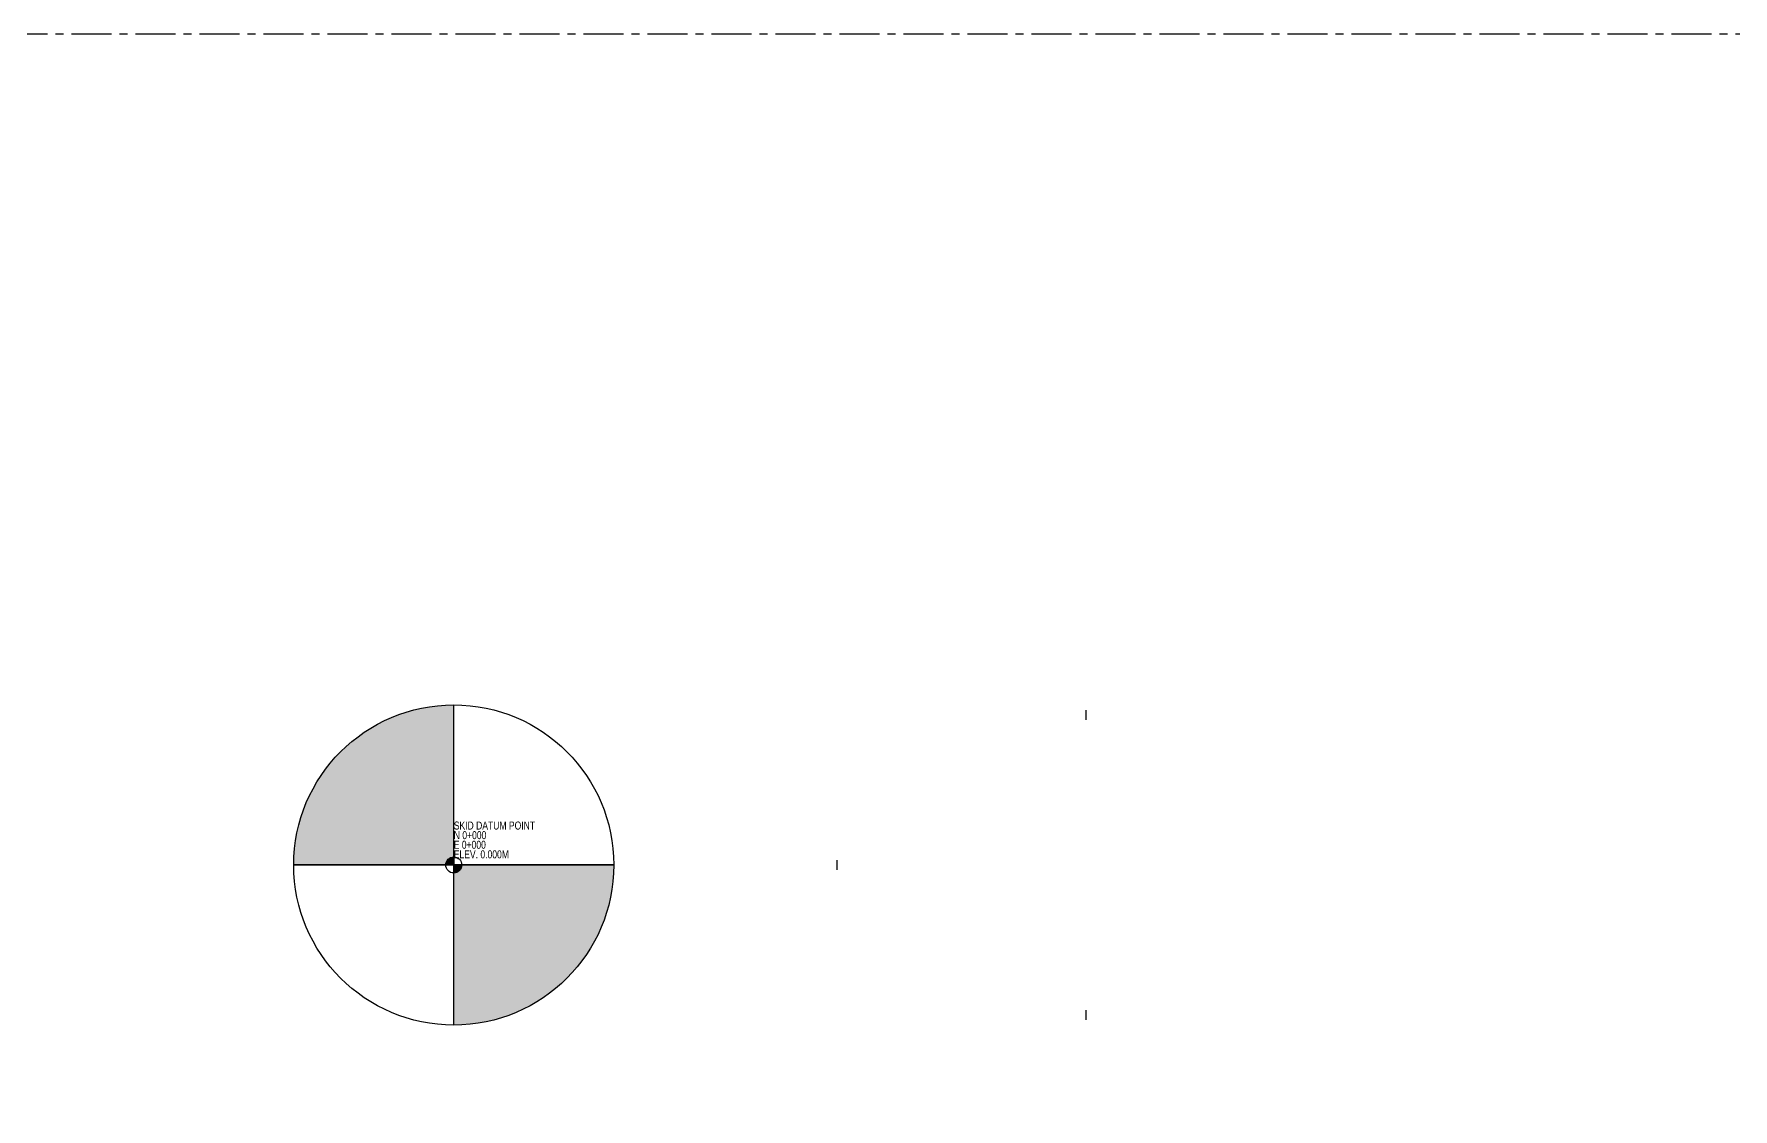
# Model space of a CAD drawing. Extents: x -662 to 7167, y -426 to 2826.
# Drawn here: x -131 to 400, y -76 to 260 of the extents above; entities that cross this region are included whole.
import ezdxf
from ezdxf.enums import TextEntityAlignment as Align

# ---------------------------------------------------------------- set-up
doc = ezdxf.new("R2010")
doc.units = 0
doc.header["$LTSCALE"] = 10
doc.linetypes.add('G02-1-PRDXXXX-E-MET-01-P01-01$0$CENTER', pattern=[2, 1.25, -0.25, 0.25, -0.25])
for name, color, linetype in [('G02-1-PRDXXXX-E-MEQP-01-P01-01$0$EQ INST-9', 9, 'Continuous'), ('G02-1-PRDXXXX-E-MET-01-P01-01$0$ANNOTATION', 7, 'Continuous'), ('G02-1-PRDXXXX-E-MET-01-P01-01$0$CL_CABLE TRAY', 200, 'G02-1-PRDXXXX-E-MET-01-P01-01$0$CENTER'), ('G02-1-PRDXXXX-S-MSTR-01-P01-01$0$DATUM', 2, 'Continuous'), ('G02-1-PRDXXXX-S-MSTR-01-P01-01$0$TEXT1', 7, 'Continuous'), ('XREF', 7, 'Continuous')]:
    doc.layers.add(name, color=color, linetype=linetype)
doc.layers.add('G02-1-PRDXXXX-M-MPIP-01-P01-01 (BASE)$0$DATUM', color=7, linetype='Continuous', true_color=0x013f7f)
doc.layers.add('G02-1-PRDXXXX-M-MPIP-01-P01-01 (BASE)$0$TEXT1', color=7, linetype='Continuous', true_color=0x013f7f)
doc.styles.add('G02-1-PRDXXXX-E-MEQP-01-P01-01$0$Standard', font='Franklin%20Gothic%20Medium%20Cond%20Regular.ttf')
doc.styles.add('G02-1-PRDXXXX-E-MET-01-P01-01$0$Standard', font='Franklin%20Gothic%20Medium%20Cond%20Regular.ttf')
doc.styles.add('G02-1-PRDXXXX-M-MPIP-01-P01-01 (BASE)$0$Scovan Standard', font='Franklin%20Gothic%20Medium%20Cond%20Regular.ttf', dxfattribs={"height": 2.5})
doc.styles.add('G02-1-PRDXXXX-S-MSTR-01-P01-01$0$Scovan Standard', font='Franklin%20Gothic%20Medium%20Cond%20Regular.ttf', dxfattribs={"height": 2.5})

# ---------------------------------------------------------------- blocks, each defined once
blk = doc.blocks.new('G02-1-PRDXXXX-S-MSTR-01-P01-01$0$skid_datum')
h = blk.add_hatch(color=2)
h.dxf.hatch_style = 1
h.paths.add_polyline_path([(50, 0), (0, 0), (0, -50, 0.414214)])
h.paths.add_polyline_path([(0, 50, 0.414214), (-50, 0), (0, 0)])
at = {"extrusion": (-6.12323e-17, 1, 3.7494e-33)}
h = blk.add_hatch(color=2, dxfattribs=at)
h.dxf.hatch_style = 1
h.paths.add_polyline_path([(0, 50), (0, 0), (50, 0, 0.414214)])
h.paths.add_polyline_path([(-50, 0, 0.414214), (0, -50), (0, 0)])
at = {"layer": 'G02-1-PRDXXXX-S-MSTR-01-P01-01$0$DATUM'}
for p, q in [((0, -50), (0, 50)), ((-50, 0), (50, 0))]:
    blk.add_line(p, q, dxfattribs=at)
at = {"layer": 'G02-1-PRDXXXX-S-MSTR-01-P01-01$0$DATUM', "extrusion": (0, 1, 6.12323e-17)}
for p, q in [((-50, 0), (50, 0)), ((0, 0, 50), (0, 0, -50))]:
    blk.add_line(p, q, dxfattribs=at)
at = {"layer": 'G02-1-PRDXXXX-S-MSTR-01-P01-01$0$DATUM'}
blk.add_circle((0, 0), 50, dxfattribs=at)
at = {"layer": 'G02-1-PRDXXXX-S-MSTR-01-P01-01$0$DATUM', "extrusion": (-6.12323e-17, 1, 3.7494e-33)}
blk.add_circle((0, 0), 50, dxfattribs=at)
at = {"layer": 'G02-1-PRDXXXX-S-MSTR-01-P01-01$0$TEXT1', "style": 'G02-1-PRDXXXX-S-MSTR-01-P01-01$0$Scovan Standard', "width": 0.8, "flags": 8}
for tag, p in [('NAME', (0, 12.32)), ('NORTHING', (0, 9.32)), ('EASTING', (0, 6.32))]:
    blk.add_attdef(tag, text='', height=2.5, dxfattribs=at).set_placement(p, align=Align.MIDDLE_LEFT)
blk.add_attdef('ELEVATION', (0, 2.07), '', height=2.5, dxfattribs=at)
blk = doc.blocks.new('G02-1-PRDXXXX-S-MSTR-01-P01-01')
at = {"layer": 'G02-1-PRDXXXX-S-MSTR-01-P01-01$0$DATUM'}
blk.add_blockref('G02-1-PRDXXXX-S-MSTR-01-P01-01$0$skid_datum', (0, 0), dxfattribs=at).add_auto_attribs({'NORTHING': 'N 0+000', 'EASTING': 'E 0+000', 'ELEVATION': 'ELEV. 0.000M', 'NAME': 'SKID DATUM POINT'})
blk = doc.blocks.new('G02-1-PRDXXXX-M-MPIP-01-P01-01 (BASE)$0$skid_datum')
h = blk.add_hatch(color=2)
h.dxf.hatch_style = 1
h.paths.add_polyline_path([(50, 0), (0, 0), (0, -50, 0.414214)])
h.paths.add_polyline_path([(0, 50, 0.414214), (-50, 0), (0, 0)])
at = {"extrusion": (-6.12323e-17, 1, 3.7494e-33)}
h = blk.add_hatch(color=2, dxfattribs=at)
h.dxf.hatch_style = 1
h.paths.add_polyline_path([(0, 50), (0, 0), (50, 0, 0.414214)])
h.paths.add_polyline_path([(-50, 0, 0.414214), (0, -50), (0, 0)])
at = {"layer": 'G02-1-PRDXXXX-M-MPIP-01-P01-01 (BASE)$0$DATUM'}
for p, q in [((0, -50), (0, 50)), ((-50, 0), (50, 0))]:
    blk.add_line(p, q, dxfattribs=at)
at = {"layer": 'G02-1-PRDXXXX-M-MPIP-01-P01-01 (BASE)$0$DATUM', "extrusion": (0, 1, 6.12323e-17)}
for p, q in [((-50, 0), (50, 0)), ((0, 0, 50), (0, 0, -50))]:
    blk.add_line(p, q, dxfattribs=at)
at = {"layer": 'G02-1-PRDXXXX-M-MPIP-01-P01-01 (BASE)$0$DATUM'}
blk.add_circle((0, 0), 50, dxfattribs=at)
at = {"layer": 'G02-1-PRDXXXX-M-MPIP-01-P01-01 (BASE)$0$DATUM', "extrusion": (-6.12323e-17, 1, 3.7494e-33)}
blk.add_circle((0, 0), 50, dxfattribs=at)
at = {"layer": 'G02-1-PRDXXXX-M-MPIP-01-P01-01 (BASE)$0$TEXT1', "style": 'G02-1-PRDXXXX-M-MPIP-01-P01-01 (BASE)$0$Scovan Standard', "width": 0.8, "flags": 8}
for tag, p in [('NAME', (0, 12.32)), ('NORTHING', (0, 9.32)), ('EASTING', (0, 6.32))]:
    blk.add_attdef(tag, text='', height=2.5, dxfattribs=at).set_placement(p, align=Align.MIDDLE_LEFT)
blk.add_attdef('ELEVATION', (0, 2.07), '', height=2.5, dxfattribs=at)
blk = doc.blocks.new('G02-1-PRDXXXX-E-MET-01-P01-01$0$g-datum')
for p, q in [((-2.5, 0), (2.5, 0)), ((0, 2.5), (0, -2.5))]:
    blk.add_line(p, q)
blk.add_circle((0, 0), 2.5)
for radius, start, end in [(2.25, 90, 180), (2, 90, 180), (1.75, 90, 180), (1.5, 90, 180), (1.25, 90, 180), (1, 90, 180), (0.75, 90, 180), (0.5, 90, 180), (0.25, 90, 180), (2.25, 270, 0), (2, 270, 0), (1.75, 270, 0), (1.5, 270, 0), (1.25, 270, 0), (1, 270, 0), (0.75, 270, 0), (0.5, 270, 360), (0.25, 270, 360)]:
    blk.add_arc((0, 0), radius, start, end)
blk = doc.blocks.new('G02-1-PRDXXXX-E-MEQP-01-P01-01$0$g-datum')
for p, q in [((-2.5, 0), (2.5, 0)), ((0, 2.5), (0, -2.5))]:
    blk.add_line(p, q)
blk.add_circle((0, 0), 2.5)
for radius, start, end in [(2.25, 90, 180), (2, 90, 180), (1.75, 90, 180), (1.5, 90, 180), (1.25, 90, 180), (1, 90, 180), (0.75, 90, 180), (0.5, 90, 180), (0.25, 90, 180), (2.25, 270, 0), (2, 270, 0), (1.75, 270, 0), (1.5, 270, 0), (1.25, 270, 0), (1, 270, 0), (0.75, 270, 0), (0.5, 270, 360), (0.25, 270, 360)]:
    blk.add_arc((0, 0), radius, start, end)
blk = doc.blocks.new('G02-1-PRDXXXX-E-MEQP-01-P01-01$0$M3-CrouseHinds_EDSxx2')
at = {"layer": 'DEFPOINTS', "extrusion": (0, -1, 0)}
for p, q in [((-1.5, 0), (1.5, 0)), ((-1.5, 0), (1.5, 0)), ((0, 0, -1.5), (0, 0, 1.5)), ((-48.33, -77.79), (-45.33, -77.79)), ((-48.33, -77.79), (-45.33, -77.79)), ((-46.83, -77.79, -1.5), (-46.83, -77.79, 1.5)), ((45.33, -77.79), (48.33, -77.79)), ((45.33, -77.79), (48.33, -77.79)), ((46.83, -77.79, -1.5), (46.83, -77.79, 1.5))]:
    blk.add_line(p, q, dxfattribs=at)
at = {"layer": 'DEFPOINTS', "extrusion": (0, -1, 0), "style": 'G02-1-PRDXXXX-E-MEQP-01-P01-01$0$Standard'}
for tag, p in [('MANUFACTURER', (87.31, -120.37, 5.56)), ('TYPE', (87.31, -124.92, 5.56))]:
    blk.add_attdef(tag, text='', height=2.5, dxfattribs=at).set_placement(p, align=Align.BOTTOM_RIGHT)
blk = doc.blocks.new('G02-1-PRDXXXX-E-MEQP-01-P01-01$0$M3-CrouseHinds_CPS152R')
at = {"layer": 'DEFPOINTS', "extrusion": (0, -1, 0)}
for p, q in [((-1.5, 0), (1.5, 0)), ((0, 0, -1.5), (0, 0, 1.5))]:
    blk.add_line(p, q, dxfattribs=at)
at = {"layer": 'DEFPOINTS', "extrusion": (0, -1, 0), "style": 'G02-1-PRDXXXX-E-MEQP-01-P01-01$0$Standard'}
for tag, p in [('MANUFACTURER', (44.45, -124.83, 0.51)), ('TYPE', (44.45, -129.38, 0.51))]:
    blk.add_attdef(tag, text='', height=2.5, dxfattribs=at).set_placement(p, align=Align.BOTTOM_RIGHT)
blk = doc.blocks.new('G02-1-PRDXXXX-E-MEQP-01-P01-01$0$M3-CrouseHinds_GFS1')
at = {"layer": 'DEFPOINTS', "extrusion": (0, -1, 0)}
for p, q in [((-1.5, 0), (1.5, 0)), ((0, 0, -1.5), (0, 0, 1.5))]:
    blk.add_line(p, q, dxfattribs=at)
at = {"layer": 'DEFPOINTS', "extrusion": (0, -1, 0), "style": 'G02-1-PRDXXXX-E-MEQP-01-P01-01$0$Standard'}
for tag, p in [('MANUFACTURER', (44.45, -124.83, 0.51)), ('TYPE', (44.45, -129.38, 0.51))]:
    blk.add_attdef(tag, text='', height=2.5, dxfattribs=at).set_placement(p, align=Align.BOTTOM_RIGHT)
blk = doc.blocks.new('G02-1-PRDXXXX-E-MEQP-01-P01-01$0$M3-CrouseHinds_CPS152R&GFS1')
ref = blk.add_blockref('G02-1-PRDXXXX-E-MEQP-01-P01-01$0$M3-CrouseHinds_EDSxx2', (0, 0))
ref.add_attrib('MANUFACTURER', 'Crouse-Hinds', dxfattribs={"layer": 'DEFPOINTS', "extrusion": (0, -1, 0), "height": 2.5, "style": 'G02-1-PRDXXXX-E-MEQP-01-P01-01$0$Standard'}).set_placement((87.31, -120.37, 5.56), align=Align.BOTTOM_RIGHT)
ref.add_attrib('TYPE', 'EDS272 3/4" Hub', dxfattribs={"layer": 'DEFPOINTS', "extrusion": (0, -1, 0), "height": 2.5, "style": 'G02-1-PRDXXXX-E-MEQP-01-P01-01$0$Standard'}).set_placement((87.31, -124.92, 5.56), align=Align.BOTTOM_RIGHT)
ref = blk.add_blockref('G02-1-PRDXXXX-E-MEQP-01-P01-01$0$M3-CrouseHinds_CPS152R', (-46.83, -77.79))
ref.add_attrib('MANUFACTURER', 'Crouse-Hinds', dxfattribs={"layer": 'DEFPOINTS', "extrusion": (0, -1, 0), "height": 2.5, "style": 'G02-1-PRDXXXX-E-MEQP-01-P01-01$0$Standard'}).set_placement((-2.38, -124.83, 78.3), align=Align.BOTTOM_RIGHT)
ref.add_attrib('TYPE', 'CPS152R', dxfattribs={"layer": 'DEFPOINTS', "extrusion": (0, -1, 0), "height": 2.5, "style": 'G02-1-PRDXXXX-E-MEQP-01-P01-01$0$Standard'}).set_placement((-2.38, -129.38, 78.3), align=Align.BOTTOM_RIGHT)
ref = blk.add_blockref('G02-1-PRDXXXX-E-MEQP-01-P01-01$0$M3-CrouseHinds_GFS1', (46.83, -77.79))
ref.add_attrib('MANUFACTURER', 'Crouse-Hinds', dxfattribs={"layer": 'DEFPOINTS', "extrusion": (0, -1, 0), "height": 2.5, "style": 'G02-1-PRDXXXX-E-MEQP-01-P01-01$0$Standard'}).set_placement((91.28, -124.83, 78.3), align=Align.BOTTOM_RIGHT)
ref.add_attrib('TYPE', 'GFS1', dxfattribs={"layer": 'DEFPOINTS', "extrusion": (0, -1, 0), "height": 2.5, "style": 'G02-1-PRDXXXX-E-MEQP-01-P01-01$0$Standard'}).set_placement((91.28, -129.38, 78.3), align=Align.BOTTOM_RIGHT)
at = {"layer": 'DEFPOINTS', "extrusion": (0, -1, 0), "style": 'G02-1-PRDXXXX-E-MEQP-01-P01-01$0$Standard'}
for tag, p in [('E-TAG', (0, 0)), ('E-G.DESCRIPTION', (0, -4.25)), ('E-BOM#', (0, -8.51)), ('E-D.DESCRIPTION', (0, -12.76)), ('E-MANUFACTURER', (0, -17.01)), ('E-CATALOG#', (0, -21.26)), ('E-DIMENSIONS', (0, -25.52)), ('E-PANEL#', (0, -29.77)), ('E-CIRCUIT#', (0, -34.02))]:
    blk.add_attdef(tag, text='', height=2.5, dxfattribs=at).set_placement(p, align=Align.TOP_LEFT)

msp = doc.modelspace()

# ---------------------------------------------------------------- linework, layer by layer
at = {"layer": 'G02-1-PRDXXXX-E-MET-01-P01-01$0$CL_CABLE TRAY'}
msp.add_line((-279.48, 259.5, 2976), (5720.52, 259.5, 2976), dxfattribs=at)

# ---------------------------------------------------------------- block references
at = {"layer": 'DEFPOINTS'}
msp.add_blockref('G02-1-PRDXXXX-E-MEQP-01-P01-01$0$g-datum', (0, 0), dxfattribs=at)
at = {"layer": 'G02-1-PRDXXXX-E-MEQP-01-P01-01$0$EQ INST-9'}
ref = msp.add_blockref('G02-1-PRDXXXX-E-MEQP-01-P01-01$0$M3-CrouseHinds_CPS152R&GFS1', (119.78, 0, 733.69), dxfattribs=dict(at, rotation=90))
ref.add_attrib('E-G.DESCRIPTION', 'RECEPTACLE & GROUND FAULT CIRCUIT INTERRUPTER', dxfattribs={"layer": 'DEFPOINTS', "extrusion": (1, -6.12323e-17, 0), "height": 2.5, "style": 'G02-1-PRDXXXX-E-MEQP-01-P01-01$0$Standard'}).set_placement((0, 729.44, 119.78), align=Align.TOP_LEFT)
at = {"layer": 'G02-1-PRDXXXX-E-MET-01-P01-01$0$ANNOTATION'}
msp.add_blockref('G02-1-PRDXXXX-E-MET-01-P01-01$0$g-datum', (0, 0), dxfattribs=at)
at = {"layer": 'G02-1-PRDXXXX-M-MPIP-01-P01-01 (BASE)$0$DATUM', "color": 0}
msp.add_blockref('G02-1-PRDXXXX-M-MPIP-01-P01-01 (BASE)$0$skid_datum', (0, 0), dxfattribs=at).add_auto_attribs({'NORTHING': 'N 0+000', 'EASTING': 'E 0+000', 'ELEVATION': 'ELEV. 0.000M', 'NAME': 'SKID DATUM POINT'})
at = {"layer": 'XREF'}
msp.add_blockref('G02-1-PRDXXXX-S-MSTR-01-P01-01', (0, 0), dxfattribs=at)

# ---------------------------------------------------------------- texts
at = {"layer": 'DEFPOINTS', "extrusion": (1, -3.67394e-16, -5.66554e-16), "char_height": 0.508, "attachment_point": 3, "text_direction": (0, 1, 0), "style": 'G02-1-PRDXXXX-E-MET-01-P01-01$0$Standard'}
for insert in [(76.2, 114.06, 147.2), (76.2, 114.06, 2587.2)]:
    msp.add_mtext_dynamic_manual_height_columns('\\A1;UNISTRUT P1000\\P1 5/8" x  1 5/8"\\P12 GAUGE', width=5.2694, gutter_width=1.25, heights=[0], dxfattribs=dict(at, insert=insert))
at = {"layer": 'DEFPOINTS', "extrusion": (-7.50251e-16, -1, 1.83697e-16), "char_height": 0.508, "attachment_point": 3, "text_direction": (0, 0, -1), "style": 'G02-1-PRDXXXX-E-MEQP-01-P01-01$0$Standard'}
for insert in [(81.25, -76.2, 577.17), (81.25, -76.2, 726.39)]:
    msp.add_mtext_dynamic_manual_height_columns('\\A1;UNISTRUT P1000\\P1 5/8" x  1 5/8"\\P12 GAUGE', width=5.2694, gutter_width=1.25, heights=[0], dxfattribs=dict(at, insert=insert))

doc.saveas('drawing.dxf')
